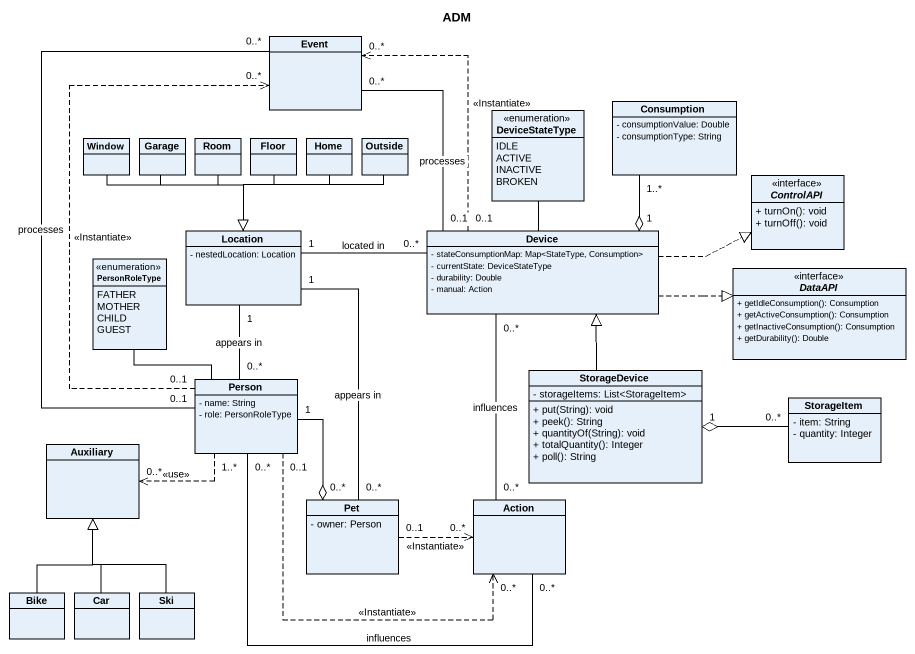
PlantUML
@startuml
title ADM
hide circle
hide empty members
skinparam classAttributeIconSize 0
class Event
enum DeviceStateType {
  IDLE
  ACTIVE
  INACTIVE
  BROKEN
}
class Consumption {
  - consumptionValue: Double
  - consumptionType: String
}
class Window
class Garage
class Room
class Floor
class Home
class Outside
interface ControlAPI {
  + turnOn(): void
  + turnOff(): void
}
enum PersonRoleType {
  FATHER
  MOTHER
  CHILD
  GUEST
}
class Location {
  - nestedLocation: Location
}
class Device {
  - stateConsumptionMap: Map<StateType, Consumption>
  - currentState: DeviceStateType
  - durability: Double
  - manual: Action
}
interface DataAPI {
  + getIdleConsumption(): Consumption
  + getActiveConsumption(): Consumption
  + getInactiveConsumption(): Consumption
  + getDurability(): Double
}
class "Person" as Person_ {
  - name: String
  - role: PersonRoleType
}
class StorageDevice {
  - storageItems: List<StorageItem>
  + put(String): void
  + peek(): String
  + quantityOf(String): void
  + totalQuantity(): Integer
  + poll(): String
}
class StorageItem {
  - item: String
  - quantity: Integer
}
class Auxiliary
class Pet {
  - owner: Person
}
class "Action" as Action_
class Bike
class Car
class Ski
Consumption "1..*" --o "1" Device
Window --|> Location
Garage --|> Location
Room --|> Location
Floor --|> Location
Home --|> Location
Outside --|> Location
PersonRoleType -- Person_
Device "0..1" .up.> "0..*" Event : <<Instantiate>>
Device "0..1" -up- "0..*" Event : processes
Device -up- DeviceStateType
Device .right.|> ControlAPI
Device "0..*" -left- "1" Location : located in
Device .right.|> DataAPI
Person_ "0..1" .up.> "0..*" Event : <<Instantiate>>
Person_ "0..1" -up- "0..*" Event : processes
Person_ "0..*" -up- "1" Location : appears in
Person_ "1..*" .left.> "0..*" Auxiliary : <<use>>
Person_ "1" --o "0..*" Pet
Person_ "0..1" .right.> "0..*" Action_ : <<Instantiate>>
StorageDevice -up-|> Device
StorageItem "0..*" -left-o "1" StorageDevice
Pet "0..*" -up- "1" Location : appears in
Pet "0..1" .right.> "0..*" Action_ : <<Instantiate>>
Action_ "0..*" -up- "0..*" Device : influences
Action_ "0..*" -left- "0..*" Person_ : influences
Bike -up-|> Auxiliary
Car -up-|> Auxiliary
Ski -up-|> Auxiliary
@enduml
